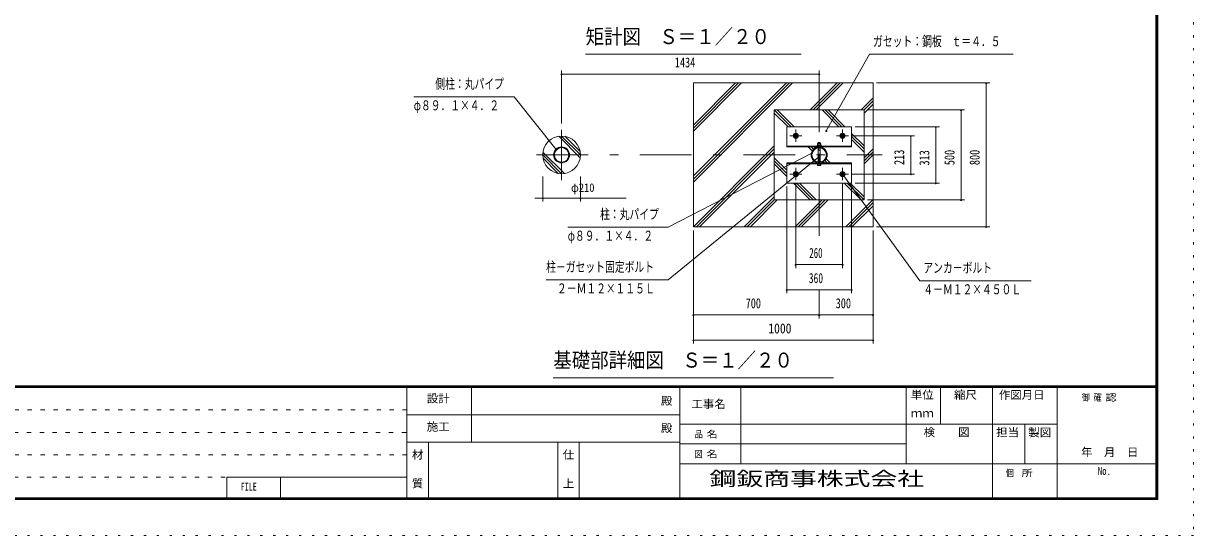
# Model space of a CAD drawing. Units: millimetres, scale not verified, with parts at other scales. Extents: x -27018 to 27029, y -10500 to 10500.
# Drawn here: x 10742 to 27029, y -10500 to -3376 of the extents above; entities that cross this region are included whole.
import ezdxf
from ezdxf.enums import TextEntityAlignment as Align

# ---------------------------------------------------------------- set-up
doc = ezdxf.new("R2010")
doc.units = ezdxf.units.MM
doc.header["$LTSCALE"] = 60
for name, pattern in [('USER1', [3, 1, -2]), ('USER3', [24, 12, -5, 2, -5]), ('USER4', [3, 0.5, -2.5])]:
    doc.linetypes.add(name, pattern=pattern)
for name, color, linetype, lineweight in [('0-6_2-02BOLD', 7, 'Continuous', 18), ('0-8_2-22CENTER', 3, 'USER3', 18), ('0-9_2-42THIN', 4, 'Continuous', 18), ('0-A_2-52DIM', 3, 'Continuous', 18), ('0-B_2-62HATCH', 2, 'Continuous', 18), ('0-C_F-F1PAPER', 5, 'Continuous', 18), ('0-D_F-E_J_ADD', 5, 'USER4', 18)]:
    doc.layers.add(name, color=color, linetype=linetype, lineweight=lineweight)
doc.layers.add('0-E_2-5DIM', color=7, linetype='Continuous')
doc.styles.add('ＭＳ ゴシック', font='')
doc.styles.get('ＭＳ ゴシック').set_extended_font_data('MS Gothic')

msp = doc.modelspace()

# ---------------------------------------------------------------- linework, layer by layer
at = {"layer": '0-6_2-02BOLD'}
for p, q in [((21792.87, -5069.32), (21792.87, -5046.58)), ((21802.41, -5037.24), (21832.41, -5037.24)), ((21805.14, -5046.58), (21805.14, -5069.32)), ((21829.68, -5069.32), (21829.68, -5046.58)), ((22267.41, -5082.57), (21367.41, -5082.57)), ((21787.41, -5082.57), (21787.41, -5076.82)), ((21802.41, -5304.82), (21802.41, -5105.32)), ((21802.41, -5141.49), (21832.41, -5141.49)), ((21809.91, -5076.82), (21817.41, -5069.32)), ((21817.41, -5076.82), (21824.91, -5069.32)), ((21832.41, -5105.32), (21832.41, -5304.82)), ((21844.28, -5076.82), (21844.28, -5069.32)), ((21367.41, -5327.57), (22267.41, -5327.57)), ((21805.14, -5333.32), (21805.14, -5351.06)), ((21829.68, -5351.06), (21829.68, -5333.32))]:
    msp.add_line(p, q, dxfattribs=at)
for points in [[(20067.41, -6205.07), (22567.41, -6205.07), (22567.41, -4205.07), (20067.41, -4205.07)], [(21192.41, -5830.07), (21192.41, -4580.07), (22442.41, -4580.07), (22442.41, -5830.07)], [(22267.41, -5093.82), (21367.41, -5093.82), (21367.41, -4813.82), (22267.41, -4813.82)], [(21480.14, -4960.07), (21467.87, -4938.82), (21480.14, -4917.57), (21504.68, -4917.57), (21516.95, -4938.82), (21504.68, -4960.07)], [(22130.14, -4960.07), (22117.87, -4938.82), (22130.14, -4917.57), (22154.68, -4917.57), (22166.95, -4938.82), (22154.68, -4960.07)], [(21367.41, -5596.32), (22267.41, -5596.32), (22267.41, -5316.32), (21367.41, -5316.32)], [(21480.14, -5492.57), (21467.87, -5471.32), (21480.14, -5450.07), (21504.68, -5450.07), (21516.95, -5471.32), (21504.68, -5492.57)], [(22130.14, -5450.07), (22117.87, -5471.32), (22130.14, -5492.57), (22154.68, -5492.57), (22166.95, -5471.32), (22154.68, -5450.07)]]:
    msp.add_lwpolyline(points, close=True, dxfattribs=at)
for points in [[(21792.87, -5046.58), (21796.79, -5044.32), (21838.03, -5044.32), (21841.95, -5046.58), (21841.95, -5069.32)], [(21832.41, -5044.32), (21832.41, -5037.24), (21827.41, -5032.24), (21807.41, -5032.24), (21802.41, -5037.24), (21802.41, -5044.32)], [(21787.41, -5076.82), (21847.41, -5076.82), (21847.41, -5082.57)], [(21844.28, -5069.32), (21790.54, -5069.32), (21790.54, -5076.82)], [(21787.41, -5327.57), (21787.41, -5333.32), (21847.41, -5333.32), (21847.41, -5327.57)], [(21841.95, -5333.32), (21841.95, -5351.06), (21838.03, -5353.32), (21796.79, -5353.32), (21792.87, -5351.06), (21792.87, -5333.32)]]:
    msp.add_lwpolyline(points, dxfattribs=at)
for centre, radius in [((18232.41, -5205.07), 262.5), ((21492.41, -4938.82), 35), ((21492.41, -4938.82), 26.88), ((21492.41, -4938.82), 20.62), ((21492.41, -4938.82), 15), ((22142.41, -4938.82), 35), ((22142.41, -4938.82), 26.88), ((22142.41, -4938.82), 20.62), ((22142.41, -4938.82), 15), ((18232.41, -5205.07), 111.38), ((18232.41, -5205.07), 100.88), ((21817.41, -5205.07), 111.38), ((21817.41, -5205.07), 100.88), ((21492.41, -5471.32), 35), ((21492.41, -5471.32), 26.88), ((21492.41, -5471.32), 20.62), ((21492.41, -5471.32), 15), ((22142.41, -5471.32), 35), ((22142.41, -5471.32), 26.88), ((22142.41, -5471.32), 20.62), ((22142.41, -5471.32), 15)]:
    msp.add_circle(centre, radius, dxfattribs=at)
for centre, radius, start, end in [((21799.01, -5053.78), 9.46, 49.5701, 90), ((21817.41, -5078.77), 34.45, 69.13593, 110.86406), ((21835.81, -5053.78), 9.46, 90, 130.42989), ((21799.01, -5343.86), 9.46, 270, 310.42989), ((21817.41, -5318.87), 34.45, 249.13593, 290.86406), ((21835.81, -5343.86), 9.46, 229.5701, 270)]:
    msp.add_arc(centre, radius, start, end, dxfattribs=at)
at = {"layer": '0-8_2-22CENTER'}
for p, q in [((21817.41, -6330.07), (21817.41, -4080.07)), ((18232.41, -4855.07), (18232.41, -5555.07)), ((21492.41, -4853.46), (21492.41, -5024.18)), ((22142.41, -5024.18), (22142.41, -4853.46)), ((21407.05, -4938.82), (21577.77, -4938.82)), ((22057.05, -4938.82), (22227.77, -4938.82)), ((17882.41, -5205.07), (22692.41, -5205.07)), ((21577.77, -5471.32), (21407.05, -5471.32)), ((21492.41, -5556.68), (21492.41, -5385.96)), ((22227.77, -5471.32), (22057.05, -5471.32)), ((22142.41, -5556.68), (22142.41, -5385.96))]:
    msp.add_line(p, q, dxfattribs=at)
at = {"layer": '0-9_2-42THIN'}
for p, q in [((21806.16, -5033.49), (21806.16, -5044.32)), ((21828.66, -5044.32), (21828.66, -5033.49))]:
    msp.add_line(p, q, dxfattribs=at)
for points in [[(21802.41, -5147.98), (21806.16, -5141.49), (21806.16, -5104.82)], [(21828.66, -5104.82), (21828.66, -5141.49), (21832.41, -5147.98)]]:
    msp.add_lwpolyline(points, dxfattribs=at)
for centre in [(21492.41, -4938.82), (22142.41, -4938.82), (21492.41, -5471.32), (22142.41, -5471.32)]:
    msp.add_circle(centre, 11.25, dxfattribs=at)
at = {"layer": '0-A_2-52DIM'}
for p, q in [((18567.41, -3805.07), (21567.41, -3805.07)), ((21916.19, -4871.48), (22517.41, -3805.07)), ((22517.41, -3805.07), (24517.41, -3805.07)), ((18232.41, -4030.38), (18232.41, -4768.25)), ((21817.41, -4030.38), (21817.41, -4166.36)), ((18242.41, -4080.38), (18222.41, -4080.38)), ((21817.41, -4080.38), (18232.41, -4080.38)), ((21827.41, -4080.38), (21807.41, -4080.38)), ((24192.41, -4205.07), (22617.41, -4205.07)), ((24152.41, -4205.07), (24132.41, -4205.07)), ((24142.41, -4205.07), (24142.41, -6205.07)), ((17574.35, -4396.21), (16174.35, -4396.21)), ((17574.35, -4396.21), (18158.68, -5128.17)), ((22492.41, -4580.07), (23842.41, -4580.07)), ((23802.41, -4580.07), (23782.41, -4580.07)), ((23792.41, -4580.07), (23792.41, -5830.07)), ((21926.19, -4871.49), (21906.19, -4871.49)), ((22317.41, -4813.82), (23492.41, -4813.82)), ((23452.41, -4813.82), (23432.41, -4813.82)), ((23442.41, -4813.82), (23442.41, -5596.32)), ((22277.77, -4938.82), (23142.41, -4938.82)), ((23102.41, -4938.82), (23082.41, -4938.82)), ((23092.41, -4938.82), (23092.41, -5471.32)), ((18168.68, -5128.17), (18148.68, -5128.17)), ((19717.41, -6209.6), (21713.95, -5179.76)), ((21723.95, -5179.76), (21703.95, -5179.76)), ((21819.37, -5235.59), (21799.37, -5235.59)), ((17969.91, -5855.07), (17969.91, -5505.07)), ((18494.91, -5505.07), (18494.91, -5855.07)), ((22157.2, -5476.51), (22137.2, -5476.51)), ((23142.41, -5471.32), (22277.77, -5471.32)), ((23102.41, -5471.32), (23082.41, -5471.32)), ((21367.41, -7130.07), (21367.41, -5646.32)), ((21492.41, -5606.68), (21492.41, -6780.07)), ((22142.41, -6780.07), (22142.41, -5606.68)), ((22267.41, -5646.32), (22267.41, -7130.07)), ((23492.41, -5596.32), (22317.41, -5596.32)), ((23452.41, -5596.32), (23432.41, -5596.32)), ((17858.92, -5805.07), (19132.41, -5805.07)), ((17979.91, -5805.07), (17959.91, -5805.07)), ((18504.91, -5805.07), (18484.91, -5805.07)), ((23842.41, -5830.07), (22492.41, -5830.07)), ((23802.41, -5830.07), (23782.41, -5830.07)), ((19717.41, -6209.6), (18317.41, -6209.6)), ((20067.41, -7830.07), (20067.41, -6255.07)), ((22567.41, -6255.07), (22567.41, -7830.07)), ((24192.41, -6205.07), (22617.41, -6205.07)), ((24152.41, -6205.07), (24132.41, -6205.07)), ((21502.41, -6730.07), (21482.41, -6730.07)), ((21492.41, -6730.07), (22142.41, -6730.07)), ((22152.41, -6730.07), (22132.41, -6730.07)), ((21377.41, -7080.07), (21357.41, -7080.07)), ((22267.41, -7080.07), (21367.41, -7080.07)), ((21817.41, -7480.07), (21817.41, -7080.07)), ((22277.41, -7080.07), (22257.41, -7080.07)), ((20077.41, -7430.07), (20057.41, -7430.07)), ((22567.41, -7430.07), (20067.41, -7430.07)), ((21827.41, -7430.07), (21807.41, -7430.07)), ((22577.41, -7430.07), (22557.41, -7430.07)), ((20077.41, -7780.07), (20057.41, -7780.07)), ((22567.41, -7780.07), (20067.41, -7780.07)), ((22577.41, -7780.07), (22557.41, -7780.07)), ((18117.41, -8305.07), (22017.41, -8305.07))]:
    msp.add_line(p, q, dxfattribs=at)
for points in [[(21809.37, -5235.59), (19717.41, -6942.68), (18017.41, -6942.68)], [(22147.2, -5476.51), (23217.41, -6955.07), (24767.41, -6955.07)]]:
    msp.add_lwpolyline(points, dxfattribs=at)
for centre in [(18232.41, -4080.38), (21817.41, -4080.38), (24142.41, -4205.07), (23792.41, -4580.07), (21916.19, -4871.49), (23442.41, -4813.82), (23092.41, -4938.82), (18158.68, -5128.17), (21713.95, -5179.76), (21809.37, -5235.59), (22147.2, -5476.51), (23092.41, -5471.32), (23442.41, -5596.32), (17969.91, -5805.07), (18494.91, -5805.07), (23792.41, -5830.07), (24142.41, -6205.07), (21492.41, -6730.07), (22142.41, -6730.07), (21367.41, -7080.07), (22267.41, -7080.07), (20067.41, -7430.07), (21817.41, -7430.07), (22567.41, -7430.07), (20067.41, -7780.07), (22567.41, -7780.07)]:
    msp.add_arc(centre, 10, 180, 0, dxfattribs=at)
at = {"layer": '0-B_2-62HATCH'}
for p, q in [((20067.41, -5498.43), (21360.77, -4205.07)), ((21403.2, -4205.07), (20067.41, -5540.86)), ((20067.41, -5583.28), (21445.62, -4205.07)), ((20738.52, -4205.07), (20067.41, -4876.18)), ((20067.41, -4833.75), (20696.09, -4205.07)), ((20653.66, -4205.07), (20067.41, -4791.32)), ((21692.88, -4580.07), (22067.88, -4205.07)), ((22110.31, -4205.07), (21735.31, -4580.07)), ((21777.73, -4580.07), (22152.73, -4205.07)), ((22399.98, -4580.07), (22567.41, -4412.64)), ((22567.41, -4455.07), (22442.41, -4580.07)), ((22442.41, -4622.5), (22567.41, -4497.5)), ((21426.16, -4813.82), (21192.41, -4580.07)), ((21192.41, -4622.49), (21383.73, -4813.82)), ((21234.84, -4580.07), (21468.59, -4813.82)), ((22090.84, -4813.82), (21857.09, -4580.07)), ((21899.52, -4580.07), (22133.27, -4813.82)), ((22175.69, -4813.82), (21941.94, -4580.07)), ((18192.21, -4945.67), (18491.82, -5245.27)), ((18494.91, -5205.94), (18231.54, -4942.57)), ((18277.94, -4946.55), (18490.93, -5159.54)), ((22442.41, -5080.54), (22267.41, -4905.54)), ((22442.41, -5122.96), (22267.41, -4947.96)), ((22267.41, -4990.39), (22442.41, -5165.39)), ((17969.91, -5204.2), (18233.28, -5467.57)), ((18272.61, -5464.47), (17973.01, -5164.87)), ((21192.41, -5080.54), (20067.88, -6205.07)), ((20110.31, -6205.07), (21192.41, -5122.96)), ((21192.41, -5165.39), (20152.73, -6205.07)), ((21663.73, -5093.82), (21720.36, -5150.44)), ((21738.66, -5126.32), (21706.16, -5093.82)), ((21748.59, -5093.82), (21762.78, -5108.01)), ((22442.41, -5244.75), (22567.41, -5119.75)), ((22567.41, -5162.18), (22442.41, -5287.18)), ((22442.41, -5329.6), (22567.41, -5204.6)), ((18186.88, -5463.59), (17973.89, -5250.6)), ((21367.41, -5419.75), (21192.41, -5244.75)), ((21192.41, -5287.17), (21367.41, -5462.17)), ((21367.41, -5504.6), (21192.41, -5329.6)), ((21886.24, -5316.32), (21872.04, -5302.13)), ((21928.66, -5316.32), (21896.16, -5283.82)), ((21914.47, -5259.7), (21971.09, -5316.32)), ((21692.87, -5830.07), (21459.12, -5596.32)), ((21501.55, -5596.32), (21735.3, -5830.07)), ((21777.73, -5830.07), (21543.98, -5596.32)), ((22166.23, -5596.32), (22399.98, -5830.07)), ((22442.41, -5830.07), (22208.66, -5596.32)), ((22442.41, -5787.64), (22251.09, -5596.32)), ((20774.98, -6205.07), (21192.41, -5787.64)), ((21192.41, -5830.07), (20817.41, -6205.07)), ((20859.84, -6205.07), (21234.84, -5830.07)), ((21857.09, -5830.07), (21482.09, -6205.07)), ((21524.52, -6205.07), (21899.52, -5830.07)), ((21941.95, -5830.07), (21566.94, -6205.07)), ((22189.2, -6205.07), (22567.41, -5826.86)), ((22567.41, -5869.28), (22231.63, -6205.07)), ((22274.05, -6205.07), (22567.41, -5911.71))]:
    msp.add_line(p, q, dxfattribs=at)
at = {"layer": '0-C_F-F1PAPER'}
for p, q in [((26503.82, -8415), (-2146.18, -8415)), ((-2146.18, -8417.5), (26503.82, -8417.5)), ((26503.82, -8420), (-2146.18, -8420)), ((-2146.18, -8422.5), (26503.82, -8422.5)), ((26503.82, -8425), (-2146.18, -8425)), ((-2146.18, -8427.5), (26503.82, -8427.5)), ((26503.82, -8430), (-2146.18, -8430)), ((-2146.18, -8432.5), (26503.82, -8432.5)), ((26503.82, -8435), (-2146.18, -8435)), ((-2146.18, -8437.5), (26503.82, -8437.5)), ((26503.82, -8440), (-2146.18, -8440)), ((16078.83, -10000), (16078.83, -8440)), ((16978.83, -8440), (16978.83, -9200)), ((19878.82, -8440), (19878.82, -10000)), ((20728.82, -9500), (20728.82, -8440)), ((23028.83, -9500), (23028.83, -8440)), ((23503.83, -8440), (23503.83, -8950)), ((24228.83, -10000), (24228.83, -8440)), ((25128.83, -10000), (25128.83, -8440)), ((19878.82, -8820), (16078.83, -8820)), ((25128.83, -8950), (19878.82, -8950)), ((24678.82, -8950), (24678.82, -9500)), ((16078.83, -9200), (19878.82, -9200)), ((16378.82, -9200), (16378.82, -10000)), ((18178.82, -10000), (18178.82, -9200)), ((18478.82, -9200), (18478.82, -10000)), ((19878.82, -9225), (23028.83, -9225)), ((19878.82, -9500), (26528.82, -9500)), ((13570.83, -9688), (16078.83, -9688)), ((13570.83, -9688), (13570.83, -10000)), ((14320.83, -10000), (14320.83, -9688))]:
    msp.add_line(p, q, dxfattribs=at)
at = {"layer": '0-C_F-F1PAPER', "color": 6, "linetype": 'USER1'}
for p, q in [((16078.82, -8752), (-2171.18, -8752)), ((-2171.18, -9064), (16078.83, -9064)), ((16078.83, -9376), (-2171.18, -9376)), ((-2171.18, -9688), (13570.83, -9688))]:
    msp.add_line(p, q, dxfattribs=at)
at = {"layer": '0-C_F-F1PAPER'}
for points in [[(26528.82, -10000), (26528.82, 10100), (-2171.18, 10100), (-2171.18, -10000)], [(26526.32, -9997.5), (26526.32, 10097.5), (-2168.68, 10097.5), (-2168.68, -9997.5)], [(26523.82, -9995), (-2166.18, -9995), (-2166.18, 10095), (26523.82, 10095)], [(26521.32, -9992.5), (26521.32, 10092.5), (-2163.68, 10092.5), (-2163.68, -9992.5)], [(26518.82, -9990), (-2161.18, -9990), (-2161.18, 10090), (26518.82, 10090)], [(26516.32, -9987.5), (26516.32, 10087.5), (-2158.68, 10087.5), (-2158.68, -9987.5)], [(26513.82, -9985), (-2156.18, -9985), (-2156.18, 10085), (26513.82, 10085)], [(26511.32, -9982.5), (26511.32, 10082.5), (-2153.68, 10082.5), (-2153.68, -9982.5)], [(26508.82, -9980), (26508.82, 10080), (-2151.18, 10080), (-2151.18, -9980)], [(26506.32, -9977.5), (26506.32, 10077.5), (-2148.68, 10077.5), (-2148.68, -9977.5)], [(26503.82, -9975), (-2146.18, -9975), (-2146.18, 10075), (26503.82, 10075)]]:
    msp.add_lwpolyline(points, close=True, dxfattribs=at)
at = {"layer": '0-D_F-E_J_ADD'}
msp.add_lwpolyline([(27028.82, -10500), (-2671.18, -10500), (-2671.18, 10500), (27028.82, 10500)], close=True, dxfattribs=at)

# ---------------------------------------------------------------- texts
at = {"layer": '0-A_2-52DIM', "color": 7, "style": 'ＭＳ ゴシック'}
for s, height, width, p in [('矩計図\u3000Ｓ＝１／２０', 208.9, 0.9, (18567.41, -3726.57)), ('ガセット：鋼板\u3000ｔ＝４．５', 139.3, 0.7, (22567.41, -3736.07)), ('1434', 139.3, 0.75, (19808.69, -4030.38)), ('側柱：丸パイプ', 139.3, 0.7, (16474.35, -4327.21)), ('φ８９．１×４．２', 139.3, 0.7, (16174.35, -4627.21)), ('φ210', 118.4, 0.9, (18362.62, -5755.07)), ('柱：丸パイプ', 139.3, 0.7, (18767.41, -6140.6)), ('φ８９．１×４．２', 139.3, 0.7, (18317.41, -6440.6)), ('260', 139.3, 0.65, (21679.74, -6680.07)), ('柱－ガセット固定ボルト', 139.3, 0.7, (18017.41, -6873.68)), ('アンカ－ボルト', 139.3, 0.7, (23267.41, -6886.07)), ('２－Ｍ１２×１１５Ｌ', 139.3, 0.7, (18167.41, -7173.68)), ('360', 139.3, 0.7, (21672.85, -7030.07)), ('４－Ｍ１２×４５０Ｌ', 139.3, 0.7, (23267.41, -7186.07)), ('700', 139.3, 0.75, (20794.34, -7380.07)), ('300', 139.3, 0.75, (22047.44, -7380.07)), ('1000', 139.3, 0.85, (21109.44, -7730.07)), ('基礎部詳細図\u3000Ｓ＝１／２０', 208.9, 0.9, (18117.41, -8226.57))]:
    msp.add_text(s, height=height, dxfattribs=dict(at, width=width)).set_placement(p, align=Align.BOTTOM_LEFT)
at = {"layer": '0-A_2-52DIM', "color": 7, "style": 'ＭＳ ゴシック', "width": 0.75}
for s, p in [('213', (23042.41, -5345.6)), ('313', (23392.41, -5353.14)), ('500', (23742.41, -5348.26)), ('800', (24092.41, -5347.15))]:
    msp.add_text(s, height=139.3, rotation=90, dxfattribs=at).set_placement(p, align=Align.BOTTOM_LEFT)
at = {"layer": '0-C_F-F1PAPER', "color": 7, "style": 'ＭＳ ゴシック'}
for s, height, width, p in [('設計', 111.4, 1.05, (16356.33, -8682.84)), ('殿', 111.4, 1.05, (19613.82, -8714.8)), ('工事名', 111.4, 1.05, (20038.82, -8759.8)), ('単位', 111.4, 1.05, (23093.82, -8632.3)), ('縮尺', 111.4, 1.05, (23693.82, -8632.3)), ('作図月日', 111.4, 1.05, (24317.72, -8633.32)), ('御 ', 94.72, 0.85, (25471.58, -8654.43)), ('確 ', 94.72, 0.85, (25636.7, -8654.43)), ('認', 94.72, 1.2, (25801.81, -8654.43)), ('ｍｍ', 111.4, 1.05, (23093.82, -8887.3)), ('施工', 111.4, 1.05, (16356.33, -9074.8)), ('殿', 111.4, 1.05, (19613.82, -9094.8)), ('品 ', 94.72, 0.85, (20085.07, -9167.5)), ('名', 94.72, 1.2, (20250.19, -9167.5)), ('検\u3000\u3000図', 111.4, 1.05, (23271.32, -9152.3)), ('担当', 111.4, 1.05, (24281.33, -9152.3)), ('製図', 111.4, 1.05, (24727.31, -9154.76)), ('\u3000年\u3000月\u3000日', 111.4, 1.05, (25302.56, -9429.23)), ('材', 111.4, 1.05, (16148.83, -9464.8)), ('仕', 111.4, 1.05, (18248.82, -9464.8)), ('図 ', 94.72, 0.85, (20085.07, -9442.5)), ('名', 94.72, 1.2, (20250.19, -9442.5)), ('個  ', 94.72, 0.85, (24413.83, -9705)), ('所', 94.72, 1.2, (24633.98, -9705)), ('No.', 111.4, 0.8, (25696.32, -9689.8)), ('FILE', 111.4, 0.7, (13767.08, -9908.8)), ('質', 111.4, 1.05, (16148.83, -9864.8)), ('上', 111.4, 1.05, (18248.82, -9864.8))]:
    msp.add_text(s, height=height, dxfattribs=dict(at, width=width)).set_placement(p, align=Align.BOTTOM_LEFT)
at = {"layer": '0-E_2-5DIM', "style": 'ＭＳ ゴシック', "width": 1.4}
msp.add_text('鋼鈑商事株式会社', height=195.4, dxfattribs=at).set_placement((20292.04, -9863.48), align=Align.BOTTOM_LEFT)

doc.saveas('drawing.dxf')
